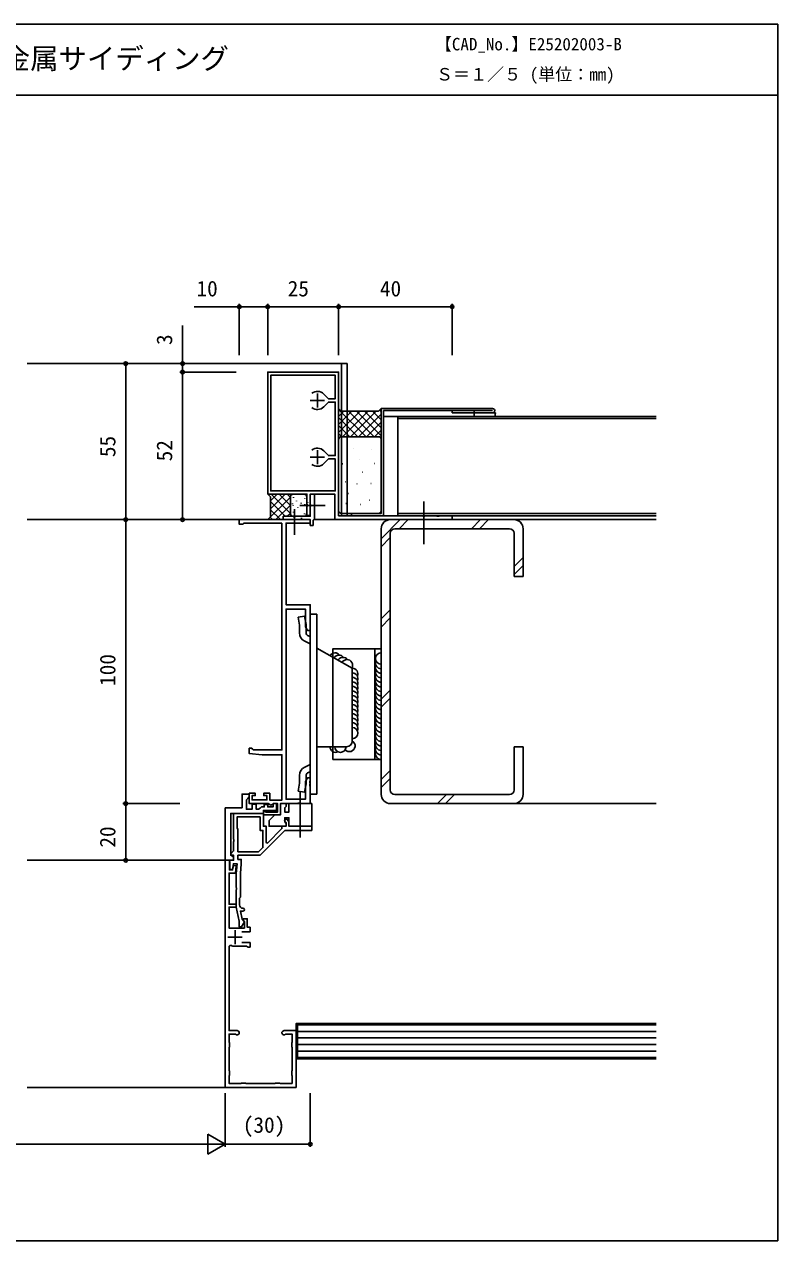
# Model space of a CAD drawing. Units: millimetres, scale not verified. Extents: x -438 to 438, y -233 to 230.
# Drawn here: x 172.7 to 438.1, y -232.9 to 195.6 of the extents above; entities that cross this region are included whole.
import ezdxf
from ezdxf.enums import TextEntityAlignment as Align

# ---------------------------------------------------------------- set-up
doc = ezdxf.new("R2010")
doc.units = ezdxf.units.MM
doc.header["$LTSCALE"] = 2
for name, color, linetype in [('0-1_USER1', 3, 'Continuous'), ('0-2_YKK_11', 7, 'Continuous'), ('0-3_YKK_11E', 7, 'Continuous'), ('0-4_YKK_12', 2, 'Continuous'), ('0-5_YKK_13', 4, 'Continuous'), ('0-6_YKK_D', 6, 'Continuous'), ('0-7_YKK_ZWAK', 7, 'Continuous'), ('0-8_YSS_K', 3, 'Continuous')]:
    doc.layers.add(name, color=color, linetype=linetype)
doc.styles.add('ＭＳ ゴシック', font='')
doc.styles.get('ＭＳ ゴシック').set_extended_font_data('MS Gothic')

msp = doc.modelspace()

# ---------------------------------------------------------------- linework, layer by layer
at = {"layer": '0-2_YKK_11'}
for p, q in [((275.929, 65.645), (275.929, 60.645)), ((273.429, 63.145), (278.429, 63.145)), ((273.429, 43.145), (278.429, 43.145)), ((275.929, 45.645), (275.929, 40.645))]:
    msp.add_line(p, q, dxfattribs=at)
for points in [[(283.429, 22.545), (283.429, 73.145), (258.429, 73.145), (258.429, 30.146), (272.229, 30.146), (272.229, 26.665), (272.379, 26.405), (272.379, 25.886), (272.229, 25.626), (272.229, 22.646), (273.429, 22.646), (273.429, 30.146), (282.029, 30.146), (282.029, 21.145), (323.429, 21.145), (323.429, 22.545), (318.949, 22.545), (318.689, 22.395), (318.169, 22.395), (317.909, 22.545), (313.949, 22.545), (313.689, 22.395), (313.169, 22.395), (312.909, 22.545)], [(273.429, 21.145), (263.929, 21.145), (263.929, 22.345), (267.471, 22.345), (267.654, 22.225), (268.204, 22.225), (268.387, 22.345), (273.429, 22.345), (273.429, 25.687), (273.549, 25.87), (273.549, 26.42), (273.429, 26.603), (273.429, 30.145), (274.929, 30.145), (274.929, 21.445), (274.629, 21.145), (274.429, 20.945), (274.429, 19.145), (273.429, 19.145)]]:
    msp.add_lwpolyline(points, close=True, dxfattribs=at)
for points in [[(278.192, 65.408), (279.854, 63.745), (282.229, 63.745), (282.229, 72.045), (259.529, 72.045), (259.529, 31.246), (282.229, 31.246), (282.229, 42.545), (279.854, 42.545), (278.192, 40.883)], [(278.192, 45.408), (279.854, 43.745), (282.229, 43.745), (282.229, 62.545), (279.854, 62.545), (278.192, 60.883)]]:
    msp.add_lwpolyline(points, dxfattribs=at)
for centre, start, end in [((275.929, 63.145), 45, 128.3665), ((275.929, 63.145), 231.6335, 315), ((275.929, 43.145), 45, 128.3665), ((275.929, 43.145), 231.6335, 315)]:
    msp.add_arc(centre, 3.2, start, end, dxfattribs=at)
at = {"layer": '0-3_YKK_11E'}
for p, q in [((246.929, -123.455), (246.929, -128.455)), ((244.429, -125.955), (249.429, -125.955))]:
    msp.add_line(p, q, dxfattribs=at)
for points in [[(273.429, -72.813), (273.309, -72.63), (273.309, -72.08), (273.429, -71.897), (273.429, -71.813), (273.309, -71.63), (273.309, -71.08), (273.429, -70.897), (273.429, -69.855), (272.429, -69.855), (271.729, -71.067), (271.729, -77.355), (264.929, -77.355), (264.929, -10.355), (271.729, -10.355), (271.729, -16.643), (272.429, -17.855), (273.429, -17.855), (273.429, -8.855), (264.929, -8.855), (264.929, 19.945), (273.429, 19.945), (273.429, 21.145), (248.429, 21.145), (248.429, 19.545), (249.729, 19.545), (249.929, 19.745), (250.129, 19.945), (263.429, 19.945)], [(263.429, 19.945), (263.429, -59.955), (253.429, -59.955), (253.129, -59.655), (252.829, -59.355), (251.929, -59.355), (251.929, -61.261), (256.429, -61.655), (263.429, -61.655), (263.429, -77.655), (259.129, -77.655), (259.129, -75.255), (257.029, -75.255), (257.029, -76.055), (258.129, -76.055), (258.129, -77.555), (252.929, -77.555), (252.929, -76.055), (254.029, -76.055), (254.029, -75.255), (251.929, -75.255), (251.929, -78.855), (258.609, -78.855), (259.579, -79.415), (260.029, -79.155), (260.329, -78.855), (261.929, -78.855), (261.929, -81.855), (257.691, -81.855), (257.374, -81.306), (256.929, -81.425), (256.929, -82.855), (262.929, -82.855), (262.929, -78.855), (268.971, -78.855), (269.154, -78.735), (269.704, -78.735), (269.887, -78.855), (273.429, -78.855), (273.429, -72.813)], [(249.729, -116.755), (248.833, -116.755), (249.404, -119.611), (250.034, -120.352), (250.175, -120.805), (249.042, -122.422), (248.329, -122.197), (248.329, -120.355), (247.329, -115.355), (247.329, -109.313), (247.449, -109.13), (247.449, -108.58), (247.329, -108.397), (247.329, -103.484), (247.629, -100.055), (246.329, -100.055), (245.976, -102.055), (245.129, -102.055), (245.129, -99.602), (245.029, -99.379), (245.229, -98.855), (246.429, -98.855), (246.429, -97.055), (245.429, -97.055), (245.429, -96.555), (246.429, -95.555), (246.429, -92.313), (246.549, -92.13), (246.549, -91.58), (246.429, -91.397), (246.429, -82.355), (256.929, -82.355), (256.929, -86.855), (257.929, -86.855), (257.929, -92.609), (258.317, -92.77), (263.429, -87.658), (263.429, -86.855), (264.929, -86.855), (264.929, -85.555)], [(264.929, -85.555), (264.312, -84.938), (265.019, -84.231), (265.929, -85.141), (265.929, -86.855), (273.929, -86.855), (273.929, -88.355), (264.429, -88.355)], [(264.429, -88.355), (255.729, -97.055), (247.929, -97.055), (247.929, -98.555), (249.129, -98.555), (249.129, -100.12), (248.829, -103.55), (248.829, -111.855), (248.529, -112.155), (248.529, -114.555)], [(249.327, -124.055), (252.229, -124.055), (252.229, -122.455), (251.229, -122.455), (251.229, -119.455), (249.829, -119.455), (249.829, -119.955), (250.029, -120.238), (250.229, -120.521), (250.229, -122.755), (244.829, -122.755), (244.829, -115.355), (247.329, -115.355), (247.329, -114.355), (244.829, -114.355), (244.829, -103.355), (247.104, -103.355), (247.329, -100.777), (246.34, -100.647), (246.057, -102.255), (244.929, -102.255), (244.929, -98.855), (243.429, -98.855), (243.429, -178.855), (268.429, -178.855), (268.429, -158.855), (264.179, -158.855)], [(246.929, -129.155), (251.009, -129.155), (251.269, -129.305), (251.529, -129.455), (252.229, -129.455), (252.229, -127.855), (249.327, -127.855)], [(247.679, -158.855), (244.829, -158.855), (244.829, -129.128), (245.418, -128.776)], [(264.704, -160.141), (264.914, -160.055), (267.029, -160.055), (267.029, -162.917), (266.937, -163.133), (266.937, -164.577), (267.029, -164.793), (267.029, -172.917), (266.937, -173.133), (266.937, -174.577), (267.029, -174.793), (267.029, -177.455), (262.867, -177.455), (262.651, -177.363), (261.207, -177.363), (260.991, -177.455), (250.867, -177.455), (250.651, -177.363), (249.207, -177.363), (248.991, -177.455), (244.829, -177.455), (244.829, -174.793), (244.921, -174.577), (244.921, -173.133), (244.829, -172.917), (244.829, -164.793), (244.921, -164.577), (244.921, -163.133), (244.829, -162.917), (244.829, -160.055), (246.944, -160.055), (247.154, -160.141)]]:
    msp.add_lwpolyline(points, dxfattribs=at)
for points in [[(243.429, -80.355), (243.429, -98.855), (246.429, -98.855), (246.429, -97.855), (245.929, -97.355), (245.429, -96.855), (245.429, -82.355), (256.929, -82.355), (256.929, -81.255), (261.529, -81.255), (261.529, -78.855), (260.329, -78.855), (260.329, -80.055), (258.429, -80.055), (258.429, -79.155), (257.229, -79.155), (257.229, -80.055), (256.229, -80.055), (255.737, -80.457), (255.247, -80.855), (254.429, -80.855), (254.429, -79.055), (252.929, -79.055), (252.929, -80.855), (250.929, -80.855), (250.929, -77.555), (251.429, -77.055), (251.929, -76.555), (251.929, -75.555), (249.429, -75.555), (249.429, -80.355)], [(247.929, -95.855), (247.929, -87.855), (247.629, -87.555), (247.629, -83.555), (255.729, -83.555), (255.729, -88.355), (256.729, -88.355), (256.729, -94.358), (255.232, -95.855)]]:
    msp.add_lwpolyline(points, close=True, dxfattribs=at)
for centre, radius, start, end in [((249.729, -114.555), 1.2, 180.00001, 269.99999), ((249.729, -116.255), 0.5, 269.99999, 90.00001), ((246.929, -125.955), 3.2, 241.82138, 270.00001), ((247.679, -159.605), 0.75, 225.58467, 89.99998), ((264.179, -159.605), 0.75, 90.00002, 314.41533)]:
    msp.add_arc(centre, radius, start, end, dxfattribs=at)
at = {"layer": '0-4_YKK_12'}
for p, q in [((284.429, 76.146), (173.646, 76.146)), ((284.429, 59.345), (284.429, 76.146)), ((284.429, 22.545), (284.429, 59.345)), ((248.529, 21.145), (173.646, 21.145)), ((274.629, 21.146), (283.029, 21.145)), ((243.9, -98.854), (173.646, -98.854)), ((243.929, -178.855), (173.646, -178.855))]:
    msp.add_line(p, q, dxfattribs=at)
at = {"layer": '0-5_YKK_13'}
for p, q in [((286.429, 76.146), (284.429, 76.146)), ((286.429, 59.345), (286.429, 76.146)), ((286.429, 22.545), (286.429, 59.345)), ((269.729, 26.145), (278.729, 26.145)), ((313.429, 27.545), (313.429, 12.545)), ((267.929, 24.845), (267.929, 15.845)), ((273.429, -12.192), (273.429, -75.518)), ((275.729, -12.192), (275.729, -58.833)), ((269.629, -16.01), (269.143, -13.254)), ((269.629, -18.718), (269.629, -16.01)), ((271.929, -18.718), (271.929, -15.809)), ((271.929, -18.718), (271.929, -15.809)), ((273.429, -20.054), (272.506, -19.624)), ((273.429, -20.054), (272.506, -19.624)), ((273.429, -22.592), (271.534, -21.709)), ((273.429, -22.592), (271.534, -21.709)), ((288.229, -31.219), (275.729, -24.112)), ((288.229, -31.219), (275.729, -24.112)), ((296.129, -63.355), (296.129, -24.355)), ((286.229, -58.833), (275.729, -58.833)), ((273.429, -65.118), (271.534, -66.001)), ((273.429, -65.118), (271.534, -66.001)), ((273.429, -67.655), (272.506, -68.086)), ((273.429, -67.655), (272.506, -68.086)), ((273.429, -67.054), (273.429, -66.804)), ((273.429, -67.054), (273.429, -66.804)), ((269.629, -71.699), (269.143, -74.456)), ((269.629, -68.992), (269.629, -71.699)), ((271.929, -71.9), (271.408, -74.855)), ((271.929, -68.992), (271.929, -71.9)), ((271.408, -74.855), (269.143, -74.456)), ((269.929, -90.855), (269.929, -74.855)), ((275.729, -75.518), (273.429, -75.518))]:
    msp.add_line(p, q, dxfattribs=at)
for points in [[(271.929, -15.809), (271.408, -12.855), (269.143, -13.254)], [(271.929, -15.809), (271.408, -12.855), (269.143, -13.254)], [(275.729, -12.192), (273.429, -12.192), (273.429, -75.518)], [(275.729, -12.192), (275.729, -58.833), (275.729, -75.518)], [(288.229, -31.219), (288.229, -43.855), (288.229, -56.833)]]:
    msp.add_lwpolyline(points, dxfattribs=at)
for points in [[(281.429, -63.355), (281.429, -24.355), (298.429, -24.355), (298.429, -63.355)], [(265.929, -86.855), (273.929, -86.855), (273.929, -78.855), (265.929, -78.855), (265.929, -81.855), (264.429, -81.855), (264.429, -80.355), (264.929, -79.855), (264.929, -78.855), (262.929, -78.855), (262.929, -82.855), (260.929, -82.855), (258.929, -84.855), (258.929, -86.855), (264.929, -86.855), (264.929, -85.855), (264.429, -85.355), (264.429, -83.855), (265.929, -83.855)]]:
    msp.add_lwpolyline(points, close=True, dxfattribs=at)
for centre, radius, start, end in [((272.929, -18.718), 3.3, 180, 245), ((272.929, -18.718), 3.3, 180, 245), ((272.929, -18.718), 1, 180, 245), ((272.929, -18.718), 1, 180, 245), ((286.229, -56.833), 2, 270, 0), ((272.929, -68.992), 3.3, 115, 180), ((272.929, -68.992), 3.3, 115, 180), ((272.929, -68.992), 1, 115, 180), ((272.929, -68.992), 1, 115, 180)]:
    msp.add_arc(centre, radius, start, end, dxfattribs=at)
at = {"layer": '0-6_YKK_D'}
for p, q in [((248.429, 79.145), (248.429, 97.145)), ((258.429, 79.145), (258.429, 97.145)), ((258.429, 79.145), (258.429, 97.145)), ((258.429, 96.145), (283.429, 96.145)), ((283.429, 79.145), (283.429, 97.145)), ((283.429, 79.145), (283.429, 97.145)), ((283.429, 96.145), (323.429, 96.145)), ((323.429, 79.145), (323.429, 97.145)), ((228.429, 76.145), (228.429, 89.592)), ((245.429, 76.145), (207.429, 76.145)), ((208.429, 76.145), (208.429, 21.145)), ((247.358, 73.145), (227.429, 73.145)), ((228.429, 73.145), (228.429, 76.145)), ((228.429, 73.145), (228.429, 70.595)), ((228.429, 21.145), (228.429, 73.145)), ((208.429, 21.145), (208.429, -78.855)), ((227.429, -78.855), (207.429, -78.855)), ((227.429, -78.855), (207.429, -78.855)), ((208.429, -78.855), (208.429, -98.855)), ((243.429, -180.855), (243.429, -199.854)), ((243.429, -180.855), (243.429, -199.855)), ((273.429, -180.855), (273.429, -199.854)), ((243.429, -198.855), (237.367, -195.355)), ((237.367, -195.355), (237.367, -202.355)), ((107.83, -198.855), (236.429, -198.855)), ((243.429, -198.855), (231.305, -198.855)), ((243.429, -198.855), (237.367, -202.355)), ((273.429, -198.854), (243.429, -198.854))]:
    msp.add_line(p, q, dxfattribs=at)
msp.add_lwpolyline([(258.429, 96.145), (248.429, 96.145), (232.504, 96.145)], dxfattribs=at)
for centre in [(248.429, 96.145), (258.429, 96.145), (258.429, 96.145), (283.429, 96.145), (283.429, 96.145), (323.429, 96.145), (208.429, 76.145), (228.429, 76.145), (228.429, 73.145), (228.429, 73.145), (208.429, 21.145), (208.429, 21.145), (228.429, 21.145), (208.429, -78.855), (208.429, -78.855), (208.429, -98.855), (273.429, -198.854)]:
    msp.add_circle(centre, 0.637, dxfattribs=at)
at = {"layer": '0-7_YKK_ZWAK'}
for p, q in [((438.1, 195.645), (-436.9, 195.645)), ((438.1, 170.645), (-436.9, 170.645))]:
    msp.add_line(p, q, dxfattribs=at)
msp.add_lwpolyline([(-436.9, -232.855), (438.1, -232.855), (438.1, 195.645)], dxfattribs=at)
at = {"layer": '0-8_YSS_K'}
for p, q in [((283.429, 60.346), (284.429, 59.346)), ((298.429, 60.346), (297.429, 59.346)), ((283.429, 59.987), (293.07, 50.346)), ((285.296, 59.346), (283.429, 57.479)), ((290.952, 59.346), (283.429, 51.823)), ((288.124, 59.346), (283.429, 54.651)), ((283.429, 57.159), (290.242, 50.346)), ((297.429, 59.346), (284.429, 59.346)), ((293.781, 59.346), (284.781, 50.346)), ((286.898, 59.346), (295.898, 50.346)), ((296.609, 59.346), (287.609, 50.346)), ((289.727, 59.346), (298.429, 50.644)), ((298.429, 58.337), (290.438, 50.346)), ((292.555, 59.346), (298.429, 53.472)), ((295.384, 59.346), (298.429, 56.301)), ((297.821, 59.738), (298.429, 59.129)), ((299.229, 59.546), (337.629, 59.546)), ((299.229, 22.546), (299.229, 59.546)), ((323.429, 59.546), (299.229, 59.546)), ((334.229, 57.546), (299.229, 57.546)), ((304.229, 57.546), (395.33, 57.546)), ((304.229, 22.546), (304.229, 57.546)), ((304.229, 56.746), (395.33, 56.746)), ((323.429, 58.746), (323.429, 59.546)), ((323.429, 58.746), (337.629, 58.746)), ((331.229, 59.546), (331.229, 57.546)), ((338.667, 58.746), (334.229, 58.746)), ((287.413, 50.346), (283.429, 54.33)), ((284.585, 50.346), (283.429, 51.502)), ((298.429, 55.509), (293.266, 50.346)), ((298.429, 52.68), (296.095, 50.346)), ((283.429, 49.346), (283.429, 24.346)), ((297.429, 50.346), (284.429, 50.346)), ((298.429, 49.346), (298.429, 24.346)), ((288.495, 46.354), (288.595, 46.354)), ((294.844, 45.919), (294.944, 45.919)), ((284.755, 40.791), (284.855, 40.791)), ((290.843, 42.269), (290.943, 42.269)), ((296.061, 40.965), (296.161, 40.965)), ((285.886, 34.447), (285.986, 34.447)), ((291.8, 37.923), (291.9, 37.923)), ((258.429, 30.145), (259.429, 29.145)), ((258.701, 29.873), (258.973, 30.145)), ((259.429, 24.944), (264.63, 30.145)), ((259.429, 27.772), (261.802, 30.145)), ((266.429, 23.317), (259.601, 30.145)), ((266.429, 26.145), (262.429, 30.145)), ((266.429, 28.973), (265.258, 30.145)), ((271.229, 30.145), (267.429, 30.145)), ((286.756, 30.362), (286.856, 30.362)), ((289.887, 33.752), (289.987, 33.752)), ((294.757, 33.925), (294.857, 33.925)), ((258.458, 21.145), (266.429, 29.116)), ((259.429, 22.145), (259.429, 29.145)), ((264.572, 22.345), (259.429, 27.488)), ((261.287, 21.145), (266.429, 26.287)), ((266.429, 29.145), (266.429, 23.345)), ((267.194, 26.842), (267.194, 26.642)), ((267.358, 26.297), (267.358, 26.097)), ((267.511, 29.065), (267.511, 28.865)), ((268.588, 27.835), (268.588, 27.635)), ((270.166, 27.017), (270.166, 26.817)), ((271.518, 28.757), (271.518, 28.557)), ((271.518, 26.604), (271.518, 26.404)), ((272.229, 29.145), (272.229, 23.345)), ((272.614, 27.367), (272.614, 27.167)), ((285.973, 26.886), (286.073, 26.886)), ((291.104, 26.451), (291.204, 26.451)), ((294.322, 28.015), (294.422, 28.015)), ((258.429, 21.145), (259.429, 22.145)), ((260.115, 21.145), (259.272, 21.988)), ((262.944, 21.145), (259.429, 24.66)), ((265.315, 22.345), (266.429, 23.459)), ((271.229, 22.345), (267.429, 22.345)), ((267.511, 23.921), (267.511, 23.721)), ((267.718, 21.969), (267.718, 21.769)), ((269.049, 25.605), (269.049, 25.405)), ((270.341, 21.795), (270.341, 21.595)), ((271.364, 23.306), (271.364, 23.106)), ((297.429, 23.346), (284.429, 23.346)), ((287.975, 22.546), (299.229, 22.546)), ((304.229, 23.346), (395.33, 23.346)), ((304.229, 22.546), (395.33, 22.546)), ((305.132, 21.145), (298.428, 14.441)), ((298.428, 17.945), (298.428, -75.655)), ((345.228, 21.145), (301.628, 21.145)), ((343.628, 17.945), (303.228, 17.945)), ((304.761, 17.945), (307.961, 21.145)), ((333.416, 21.145), (330.216, 17.945)), ((336.245, 21.145), (333.045, 17.945)), ((395.33, 21.145), (344.593, 21.145)), ((298.428, 11.613), (301.628, 14.813)), ((301.628, 16.345), (301.628, -74.055)), ((345.228, 1.145), (345.228, 16.345)), ((348.428, 7.873), (345.228, 4.673)), ((348.428, 5.044), (345.228, 1.844)), ((301.628, -10.643), (298.428, -13.843)), ((301.628, -13.471), (298.428, -16.671)), ((301.628, -38.927), (298.428, -42.127)), ((301.628, -41.756), (298.428, -44.956)), ((345.228, -58.855), (348.428, -58.855)), ((345.228, -74.055), (345.228, -58.855)), ((348.428, -75.655), (348.428, -58.855)), ((301.628, -67.211), (298.428, -70.411)), ((301.628, -70.04), (298.428, -73.24)), ((303.228, -75.655), (343.628, -75.655)), ((321.469, -75.655), (318.269, -78.855)), ((324.298, -75.655), (321.098, -78.855)), ((301.628, -78.855), (345.228, -78.855)), ((395.33, -78.855), (344.593, -78.855)), ((268.929, -159.153), (395.33, -159.153)), ((268.929, -161.453), (395.33, -161.453)), ((268.929, -163.753), (395.33, -163.753)), ((268.929, -166.053), (395.33, -166.053))]:
    msp.add_line(p, q, dxfattribs=at)
for points in [[(287.975, 22.546), (287.975, 23.346), (298.429, 23.346), (298.429, 60.346), (337.629, 60.346)], [(345.228, 1.145), (348.428, 1.145), (348.428, 17.945)], [(395.33, -156.353), (268.429, -156.353), (268.429, -168.853), (395.33, -168.853)], [(395.33, -156.853), (268.929, -156.853), (268.929, -168.353), (395.33, -168.353)]]:
    msp.add_lwpolyline(points, dxfattribs=at)
for centre, radius, start, end in [((337.629, 59.546), 0.8, 270.00021, 90.00021), ((356.701, 56.702), 18.152, 173.60497, 177.33521), ((284.429, 49.346), 1, 90.00021, 180.00021), ((297.429, 49.346), 1, 0.00021, 90.00021), ((267.429, 29.145), 1, 90, 180), ((271.229, 29.145), 1, 0, 90), ((267.429, 23.345), 1, 180, 270), ((271.229, 23.345), 1, 270, 0), ((284.429, 24.346), 1, 180.00021, 270.00021), ((297.429, 24.346), 1, 270.00021, 0.00021), ((301.628, 17.945), 3.2, 90, 180), ((303.228, 16.345), 1.6, 90, 180), ((343.628, 16.345), 1.6, 0, 90), ((345.228, 17.945), 3.2, 0, 90), ((282.168, -27.773), 2, 36.80017, 150.37835), ((283.558, -28.564), 2, 36.80017, 150.37835), ((284.949, -29.354), 2, 36.80017, 150.37835), ((286.34, -30.145), 2, 330.37835, 150.37835), ((298.429, -27.755), 2, 90, 270), ((298.429, -27.755), 2, 90, 270), ((298.429, -29.355), 2, 156.42182, 270), ((298.429, -29.355), 2, 156.42182, 270), ((288.229, -33.219), 2, 336.42182, 90), ((288.229, -33.219), 2, 336.42182, 90), ((288.229, -34.819), 2, 336.42182, 90), ((288.229, -34.819), 2, 336.42182, 90), ((298.429, -30.955), 2, 156.42182, 270), ((298.429, -30.955), 2, 156.42182, 270), ((298.429, -32.555), 2, 156.42182, 270), ((298.429, -32.555), 2, 156.42182, 270), ((298.429, -34.155), 2, 156.42182, 270), ((298.429, -34.155), 2, 156.42182, 270), ((288.229, -36.419), 2, 336.42182, 90), ((288.229, -36.419), 2, 336.42182, 90), ((288.229, -38.019), 2, 336.42182, 90), ((288.229, -38.019), 2, 336.42182, 90), ((288.229, -39.619), 2, 336.42182, 90), ((288.229, -39.619), 2, 336.42182, 90), ((298.429, -35.755), 2, 156.42182, 270), ((298.429, -35.755), 2, 156.42182, 270), ((298.429, -37.355), 2, 156.42182, 270), ((298.429, -37.355), 2, 156.42182, 270), ((298.429, -38.955), 2, 156.42182, 270), ((298.429, -38.955), 2, 156.42182, 270), ((288.229, -41.219), 2, 336.42182, 90), ((288.229, -41.219), 2, 336.42182, 90), ((288.229, -42.819), 2, 336.42182, 90), ((288.229, -42.819), 2, 336.42182, 90), ((288.229, -44.419), 2, 336.42182, 90), ((288.229, -44.419), 2, 336.42182, 90), ((298.429, -40.555), 2, 156.42182, 270), ((298.429, -40.555), 2, 156.42182, 270), ((298.429, -42.155), 2, 156.42182, 270), ((298.429, -42.155), 2, 156.42182, 270), ((288.229, -46.019), 2, 336.42182, 90), ((288.229, -46.019), 2, 336.42182, 90), ((288.229, -47.619), 2, 336.42182, 90), ((288.229, -47.619), 2, 336.42182, 90), ((298.429, -43.755), 2, 156.42182, 270), ((298.429, -43.755), 2, 156.42182, 270), ((298.429, -45.355), 2, 156.42182, 270), ((298.429, -45.355), 2, 156.42182, 270), ((298.429, -46.955), 2, 156.42182, 270), ((298.429, -46.955), 2, 156.42182, 270), ((288.229, -49.219), 2, 336.42182, 90), ((288.229, -49.219), 2, 336.42182, 90), ((288.229, -50.819), 2, 336.42182, 90), ((288.229, -50.819), 2, 336.42182, 90), ((288.229, -52.419), 2, 336.42182, 90), ((288.229, -52.419), 2, 336.42182, 90), ((298.429, -48.555), 2, 156.42182, 270), ((298.429, -48.555), 2, 156.42182, 270), ((298.429, -50.155), 2, 156.42182, 270), ((298.429, -50.155), 2, 156.42182, 270), ((298.429, -51.755), 2, 156.42182, 270), ((298.429, -51.755), 2, 156.42182, 270), ((288.229, -54.019), 2, 270, 90), ((288.229, -54.019), 2, 270, 90), ((298.429, -53.355), 2, 156.42182, 270), ((298.429, -53.355), 2, 156.42182, 270), ((298.429, -54.955), 2, 156.42182, 270), ((298.429, -54.955), 2, 156.42182, 270), ((282.429, -58.833), 2, 180, 293.57818), ((284.029, -58.833), 2, 180, 0), ((287.229, -58.565), 2, 221.38302, 60), ((298.429, -56.555), 2, 156.42182, 270), ((298.429, -56.555), 2, 156.42182, 270), ((298.429, -58.155), 2, 156.42182, 270), ((298.429, -58.155), 2, 156.42182, 270), ((298.429, -59.755), 2, 156.42182, 270), ((298.429, -59.755), 2, 156.42182, 270), ((298.429, -61.355), 2, 156.42182, 270), ((301.628, -75.655), 3.2, 180, 270), ((303.228, -74.055), 1.6, 180, 270), ((343.628, -74.055), 1.6, 270, 0), ((345.228, -75.655), 3.2, 270, 0)]:
    msp.add_arc(centre, radius, start, end, dxfattribs=at)

# ---------------------------------------------------------------- texts
at = {"layer": '0-1_USER1', "style": 'ＭＳ ゴシック'}
for s, height, p in [('【CAD_No.】E25202003-B', 4.399, (317.33, 185.153)), ('外装：複合金属サイディング', 7.331, (114.759, 177.73)), ('Ｓ＝１／５ (単位：mm)', 4.399, (317.739, 174.535))]:
    msp.add_text(s, height=height, dxfattribs=at).set_placement(p, align=Align.BOTTOM_LEFT)
at = {"layer": '0-6_YKK_D', "style": 'ＭＳ ゴシック'}
for s, p in [('10', (233.353, 98.145)), ('25', (265.474, 98.145)), ('40', (297.974, 98.145)), ('(30)', (249.672, -196.502))]:
    msp.add_text(s, height=5.499, dxfattribs=at).set_placement(p, align=Align.BOTTOM_LEFT)
for s, p in [('3', (226.429, 82.691)), ('55', (206.429, 43.191)), ('52', (226.429, 41.691)), ('100', (206.429, -37.42)), ('20', (206.429, -94.394))]:
    msp.add_text(s, height=5.499, rotation=90, dxfattribs=at).set_placement(p, align=Align.BOTTOM_LEFT)

doc.saveas('drawing.dxf')
